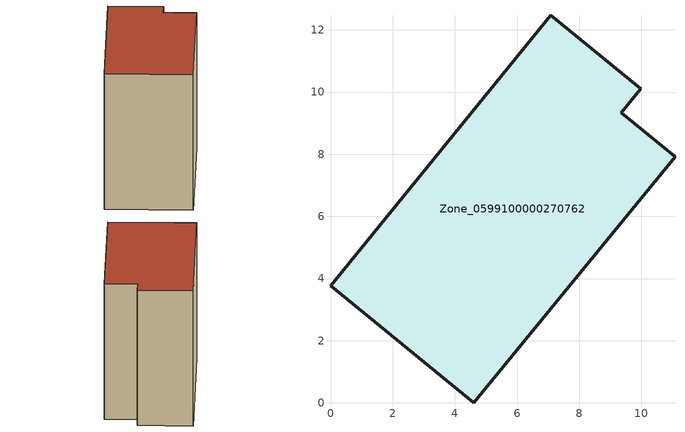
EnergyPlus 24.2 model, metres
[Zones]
Zone_0599100000270762
 floor ground (C_G): 0,3.77 7.09,12.47 9.98,10.11 9.35,9.34 11.08,7.92 4.61,0 z0
 wall outside (C_F): 7.09,12.47 0,3.77 4.61,0 11.08,7.92 9.35,9.34 9.98,10.11 7.09,12.47 z0:9.87
 roof outside (C_R): 0,3.77 4.61,0 11.08,7.92 9.35,9.34 9.98,10.11 7.09,12.47 z9.87
[BUILDING]
Pand.0599100000270762: North Axis=0; Terrain=City; Loads Convergence Tolerance Value=0.04; Temperature Convergence Tolerance Value=0.4; Solar Distribution=FullExterior; Maximum Number of Warmup Days=25; Minimum Number of Warmup Days=1
[Site:Location]
Rotterdam.The.Hague.AP_ZH_NLD Design_Conditions: Latitude=51.96; Longitude=4.45; Time Zone=1; Elevation=-4.5
[SITE:GROUNDTEMPERATURE:BUILDINGSURFACE]
18, 18, 18, 18, 18, 18, 18, 18, 18, 18, 18, 18
[MATERIAL] Thermal Absorptance=0.9; Solar Absorptance=0.7; Visible Absorptance=0.7
Name | Roughness | Thickness | Conductivity | Density | Specific Heat
G.TI.1946 | MediumSmooth | 0.15 | 1 | 540 | 1210
F.TI.1946 | Rough | 0.3 | 0.857143 | 1920 | 840
R.TI.1946 | MediumRough | 0.2 | 0.1 | 1500 | 1000
[CONSTRUCTION]
C_G: G.TI.1946
C_F: F.TI.1946
C_R: R.TI.1946
[ZONE]
Zone_0599100000270762: Type=1; Multiplier=1; Ceiling Height=Autocalculate; Volume=Autocalculate; Floor Area=autocalculate; Part of Total Floor Area=Yes
[ZONEINFILTRATION:DESIGNFLOWRATE]
Infil_Zone_0599100000270762: Zone or ZoneList or Space or SpaceList=Zone_0599100000270762; Schedule=AlwaysOn; Design Flow Rate Calculation Method=Flow/Area; Flow Rate per Floor Area=0.003; Constant Term Coefficient=1; Temperature Term Coefficient=0; Velocity Term Coefficient=0; Velocity Squared Term Coefficient=0
[HVACTEMPLATE:ZONE:IDEALLOADSAIRSYSTEM]
Zone_0599100000270762: Maximum Heating Supply Air Temperature=50; Minimum Cooling Supply Air Temperature=13; Maximum Heating Supply Air Humidity Ratio=0.0156; Minimum Cooling Supply Air Humidity Ratio=0.0077; Heating Limit=NoLimit; Cooling Limit=NoLimit; Dehumidification Control Type=ConstantSensibleHeatRatio; Cooling Sensible Heat Ratio=0.7; Dehumidification Setpoint=60; Humidification Control Type=None; Humidification Setpoint=30; Outdoor Air Method=None; Outdoor Air Flow Rate per Person=0.00944; Outdoor Air Flow Rate per Zone Floor Area=0; Outdoor Air Flow Rate per Zone=0; Demand Controlled Ventilation Type=None; Outdoor Air Economizer Type=NoEconomizer; Heat Recovery Type=None; Sensible Heat Recovery Effectiveness=0.7; Latent Heat Recovery Effectiveness=0.65
[ZONECONTROL:THERMOSTAT]
ThermostatControl_Zone_0599100000270762: Zone or ZoneList=Zone_0599100000270762; Control Type Schedule=DualSetpointControlType; Control 1=Thermostat_Zone_0599100000270762; Temperature Difference Between Cutout And Setpoint=0
[THERMOSTATSETPOINT:DUALSETPOINT]
Thermostat_Zone_0599100000270762: Heating Setpoint Temperature Schedule=HeatingSetpoint_Zone_0599100000270762; Cooling Setpoint Temperature Schedule=CoolingSetpoint_Zone_0599100000270762
[SCHEDULE:COMPACT]
HeatingSetpoint_Zone_0599100000270762: Through: 12/31, For: AllDays, Until: 24:00, 21
CoolingSetpoint_Zone_0599100000270762: Through: 12/31, For: AllDays, Until: 24:00, 24
DualSetpointControlType: Through: 12/31, For: AllDays, Until: 24:00, 4
AlwaysOn: Through: 12/31, For: AllDays, Until: 24:00, 1
